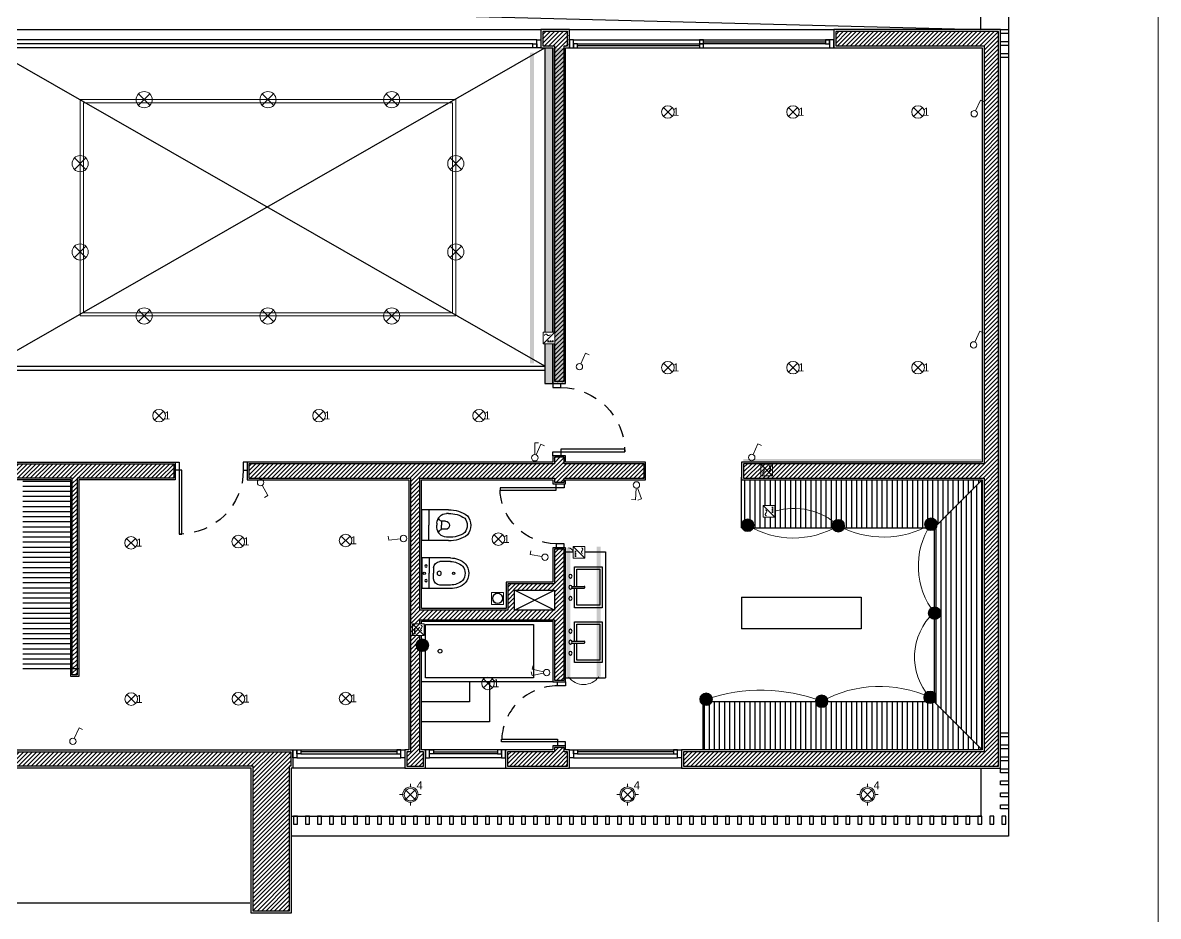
# Model space of a CAD drawing. Header units: millimetres. Extents: x 430 to 1353, y -204 to 152.
# Drawn here: x 489.11 to 503.3, y -59.44 to -48.27 of the extents above; entities that cross this region are included whole.
import ezdxf

# ---------------------------------------------------------------- set-up
doc = ezdxf.new("R2010")
doc.units = ezdxf.units.MM
doc.linetypes.add('DASHED', pattern=[0.3, 0.17, -0.13])
doc.layers.get('0').update_dxf_attribs({"color": 250})
for name, color, linetype in [('AR - Carpinteria', 252, 'Continuous'), ('AR - Equipamiento Fijo', 252, 'Continuous'), ('AR - Ht', 252, 'Continuous'), ('AR - Proyeccion', 252, 'DASHED'), ('AR - Vista 05', 252, 'Continuous'), ('AR - Vista 1', 252, 'Continuous'), ('AR - Vista 4', 252, 'Continuous'), ('AR_Vista 1', 252, 'Continuous')]:
    doc.layers.add(name, color=color, linetype=linetype)
for name, color, linetype, lineweight in [('ND-Apliques', 1, 'Continuous', 15), ('ND-GLOBAL_Notas', 252, 'Continuous', 9), ('ND-IUG- Cable led', 1, 'Continuous', 13), ('ND-Llaves', 92, 'Continuous', 9)]:
    doc.layers.add(name, color=color, linetype=linetype, lineweight=lineweight)
doc.styles.add('IMPLANTACION', font='arial.ttf', dxfattribs={"height": 0.3})

# ---------------------------------------------------------------- blocks, each defined once
blk = doc.blocks.new('Aplique_ext_caja 7x7')
for p, q in [((-0.056, 0.056), (0.056, -0.056)), ((-0.056, -0.056), (0.056, 0.056))]:
    blk.add_line(p, q)
blk.add_circle((0, 0), 0.0786)
blk = doc.blocks.new('*U468')
blk.add_blockref('Aplique_ext_caja 7x7', (0, 0))
at = {"insert": (0.063, 0.052), "char_height": 0.1, "attachment_point": 1, "style": 'IMPLANTACION'}
blk.add_mtext_dynamic_manual_height_columns('1', width=0.08011, gutter_width=0.558, heights=[0], dxfattribs=at)
blk = doc.blocks.new('*U469')
blk.add_blockref('Aplique_ext_caja 7x7', (0, 0))
at = {"insert": (0.063, 0.052), "char_height": 0.1, "attachment_point": 1, "style": 'IMPLANTACION'}
blk.add_mtext_dynamic_manual_height_columns('1', width=0.08011, gutter_width=0.558, heights=[0], dxfattribs=at)
blk = doc.blocks.new('*U470')
blk.add_blockref('Aplique_ext_caja 7x7', (0, 0))
at = {"insert": (0.063, 0.052), "char_height": 0.1, "attachment_point": 1, "style": 'IMPLANTACION'}
blk.add_mtext_dynamic_manual_height_columns('1', width=0.08011, gutter_width=0.558, heights=[0], dxfattribs=at)
blk = doc.blocks.new('*U471')
blk.add_blockref('Aplique_ext_caja 7x7', (0, 0))
at = {"insert": (0.063, 0.052), "char_height": 0.1, "attachment_point": 1, "style": 'IMPLANTACION'}
blk.add_mtext_dynamic_manual_height_columns('1', width=0.08011, gutter_width=0.558, heights=[0], dxfattribs=at)
blk = doc.blocks.new('*U441')
blk.add_blockref('Aplique_ext_caja 7x7', (0, 0))
at = {"insert": (0.063, 0.052), "char_height": 0.1, "attachment_point": 1, "style": 'IMPLANTACION'}
blk.add_mtext_dynamic_manual_height_columns('1', width=0.08011, gutter_width=0.558, heights=[0], dxfattribs=at)
blk = doc.blocks.new('*U442')
blk.add_blockref('Aplique_ext_caja 7x7', (0, 0))
at = {"insert": (0.063, 0.052), "char_height": 0.1, "attachment_point": 1, "style": 'IMPLANTACION'}
blk.add_mtext_dynamic_manual_height_columns('1', width=0.08011, gutter_width=0.558, heights=[0], dxfattribs=at)
blk = doc.blocks.new('*U443')
blk.add_blockref('Aplique_ext_caja 7x7', (0, 0))
at = {"insert": (0.063, 0.052), "char_height": 0.1, "attachment_point": 1, "style": 'IMPLANTACION'}
blk.add_mtext_dynamic_manual_height_columns('1', width=0.08011, gutter_width=0.558, heights=[0], dxfattribs=at)
blk = doc.blocks.new('Apl_piso_al_cielo')
h = blk.add_hatch(color=256)
h.dxf.hatch_style = 1
h.paths.add_polyline_path([(499.264, 165.259, 1), (499.107, 165.259, 1)])
blk.add_circle((499.185, 165.259), 0.0786)
blk = doc.blocks.new('*U444')
blk.add_blockref('Aplique_ext_caja 7x7', (0, 0))
at = {"insert": (0.063, 0.052), "char_height": 0.1, "attachment_point": 1, "style": 'IMPLANTACION'}
blk.add_mtext_dynamic_manual_height_columns('1', width=0.08011, gutter_width=0.558, heights=[0], dxfattribs=at)
blk = doc.blocks.new('*U445')
blk.add_blockref('Aplique_ext_caja 7x7', (0, 0))
at = {"insert": (0.063, 0.052), "char_height": 0.1, "attachment_point": 1, "style": 'IMPLANTACION'}
blk.add_mtext_dynamic_manual_height_columns('1', width=0.08011, gutter_width=0.558, heights=[0], dxfattribs=at)
blk = doc.blocks.new('*U446')
blk.add_blockref('Aplique_ext_caja 7x7', (0, 0))
at = {"insert": (0.063, 0.052), "char_height": 0.1, "attachment_point": 1, "style": 'IMPLANTACION'}
blk.add_mtext_dynamic_manual_height_columns('1', width=0.08011, gutter_width=0.558, heights=[0], dxfattribs=at)
blk = doc.blocks.new('*U447')
blk.add_blockref('Aplique_ext_caja 7x7', (0, 0))
at = {"insert": (0.063, 0.052), "char_height": 0.1, "attachment_point": 1, "style": 'IMPLANTACION'}
blk.add_mtext_dynamic_manual_height_columns('1', width=0.08011, gutter_width=0.558, heights=[0], dxfattribs=at)
blk = doc.blocks.new('*U448')
blk.add_blockref('Aplique_ext_caja 7x7', (0, 0))
at = {"insert": (0.063, 0.052), "char_height": 0.1, "attachment_point": 1, "style": 'IMPLANTACION'}
blk.add_mtext_dynamic_manual_height_columns('1', width=0.08011, gutter_width=0.558, heights=[0], dxfattribs=at)
blk = doc.blocks.new('*U449')
blk.add_blockref('Aplique_ext_caja 7x7', (0, 0))
at = {"insert": (0.063, 0.052), "char_height": 0.1, "attachment_point": 1, "style": 'IMPLANTACION'}
blk.add_mtext_dynamic_manual_height_columns('1', width=0.08011, gutter_width=0.558, heights=[0], dxfattribs=at)
blk = doc.blocks.new('Dicro 2')
for p, q in [((-0.071, 0.071), (0.071, -0.071)), ((-0.071, -0.071), (0.071, 0.071))]:
    blk.add_line(p, q)
blk.add_circle((0, 0), 0.101)
blk = doc.blocks.new('*U408')
blk.add_blockref('Aplique_ext_caja 7x7', (0, 0))
at = {"insert": (0.063, 0.052), "char_height": 0.1, "attachment_point": 1, "style": 'IMPLANTACION'}
blk.add_mtext_dynamic_manual_height_columns('1', width=0.08011, gutter_width=0.558, heights=[0], dxfattribs=at)
blk = doc.blocks.new('*U409')
blk.add_blockref('Aplique_ext_caja 7x7', (0, 0))
at = {"insert": (0.063, 0.052), "char_height": 0.1, "attachment_point": 1, "style": 'IMPLANTACION'}
blk.add_mtext_dynamic_manual_height_columns('1', width=0.08011, gutter_width=0.558, heights=[0], dxfattribs=at)
blk = doc.blocks.new('Fuente')
blk.add_wipeout([(0, 0.201), (0.201, 0.201), (0.201, 0), (0, 0)])
at = {"lineweight": 9}
for p, q in [((0, 0), (0.201, 0.201)), ((0.076, 0.049), (0.099, 0.049)), ((0.076, 0.035), (0.179, 0.035)), ((0.116, 0.049), (0.139, 0.049)), ((0.155, 0.049), (0.179, 0.049))]:
    blk.add_line(p, q, dxfattribs=at)
blk.add_lwpolyline([(0, 0.201), (0.201, 0.201), (0.201, 0), (0, 0)], close=True, dxfattribs=at)
blk.add_lwpolyline([(0.123, 0.161, -0.62928), (0.073, 0.153, 0.691702), (0.023, 0.144)], format="xyb", dxfattribs=at)
blk = doc.blocks.new('Extracttor_de_aire')
for p, q in [((0, 0), (0, 0.15)), ((0, 0.15), (0.15, 0.15)), ((0.15, 0), (0.15, 0.15)), ((0.15, 0), (0, 0))]:
    blk.add_line(p, q)
for radius in [0.0649, 0.0607]:
    blk.add_circle((0.075, 0.075), radius)
blk = doc.blocks.new('Llave_1_punto')
blk.add_lwpolyline([(0.017, 0.106), (0.077, 0.24), (0.121, 0.22)])
blk.add_circle((0, 0.07), 0.04)
blk = doc.blocks.new('Llave_2_puntos')
for points in [[(0, 0.11), (0, 0.256), (0.048, 0.256)], [(0.017, 0.106), (0.077, 0.24), (0.121, 0.22)]]:
    blk.add_lwpolyline(points)
blk.add_circle((0, 0.07), 0.04)
blk = doc.blocks.new('*U370')
blk.add_blockref('Aplique_ext_caja 7x7', (0, 0))
at = {"insert": (0.063, 0.052), "char_height": 0.1, "attachment_point": 1, "style": 'IMPLANTACION'}
blk.add_mtext_dynamic_manual_height_columns('1', width=0.08011, gutter_width=0.558, heights=[0], dxfattribs=at)
blk = doc.blocks.new('*U371')
blk.add_blockref('Aplique_ext_caja 7x7', (0, 0))
at = {"insert": (0.063, 0.052), "char_height": 0.1, "attachment_point": 1, "style": 'IMPLANTACION'}
blk.add_mtext_dynamic_manual_height_columns('1', width=0.08011, gutter_width=0.558, heights=[0], dxfattribs=at)
blk = doc.blocks.new('bacha')
for p, q in [((519.809, 72.68), (519.809, 72.832)), ((519.833, 72.68), (519.833, 72.832))]:
    blk.add_line(p, q)
for points in [[(519.809, 72.711), (519.565, 72.711), (519.565, 73.058), (520.076, 73.058), (520.076, 72.711), (519.833, 72.711)], [(519.809, 72.741), (519.595, 72.741), (519.595, 73.028), (520.046, 73.028), (520.046, 72.741), (519.833, 72.741)]]:
    blk.add_lwpolyline(points)
blk.add_arc((519.821, 72.831), 0.0121, 5.5464, 174.4536)
at = {"extrusion": (0, 0, -1)}
for centre in [(519.683, 72.661), (519.821, 72.661), (519.959, 72.661)]:
    blk.add_ellipse(centre, major_axis=(0.0235, 0), ratio=0.85, start_param=3.141593, end_param=9.424778, dxfattribs=at)
blk = doc.blocks.new('INOD3-VS')
for p, q in [((-0.19, 0), (0.19, 0)), ((-0.19, -0.334), (-0.19, 0)), ((0.19, -0.334), (0.19, 0)), ((-0.19, -0.09), (0, -0.09)), ((0.19, -0.09), (0, -0.09)), ((-0.05, -0.297), (-0.05, -0.247)), ((-0.05, -0.247), (0, -0.247)), ((-0.028, -0.19), (0, -0.19)), ((0.028, -0.19), (0, -0.19)), ((0.05, -0.247), (0, -0.247)), ((0.05, -0.297), (0.05, -0.247)), ((-0.145, -0.334), (-0.145, -0.307)), ((0.145, -0.334), (0.145, -0.307))]:
    blk.add_line(p, q)
for centre, radius, start, end in [((-0.028, -0.307), 0.117, 90, 180), ((-0.095, -0.259), 0.0464, 14.8851, 92.9268), ((0.028, -0.307), 0.117, 0, 90), ((0.095, -0.259), 0.0464, 87.0732, 165.1149), ((0.195, -0.344), 0.385, 178.5208, 215.4085), ((0.198, -0.345), 0.343, 178.2465, 213.5506), ((0, -0.297), 0.05, 180, 270), ((0, -0.297), 0.05, 270, 0), ((-0.127, -0.365), 0.274, 321.8101, 6.3928), ((-0.192, -0.345), 0.383, 324.4734, 1.5973), ((0, -0.419), 0.145, 232.619, 270), ((0, -0.419), 0.145, 270, 307.381), ((0, -0.419), 0.19, 231.2469, 270), ((0, -0.419), 0.19, 270, 308.7531)]:
    blk.add_arc(centre, radius, start, end)
blk = doc.blocks.new('*U492')
blk.add_lwpolyline([(0.05, 0.1), (0.05, 0.8), (0.083, 0.8), (0.083, 0.1)], close=True)
for points in [[(0, 0), (0.05, 0), (0.05, 0.1), (0, 0.1)], [(0.8, 0), (0.75, 0), (0.75, 0.1), (0.8, 0.1)]]:
    blk.add_lwpolyline(points)
at = {"color": 8, "linetype": 'DASHED'}
blk.add_arc((0.05, 0.1), 0.7, 360, 90, dxfattribs=at)
blk = doc.blocks.new('BIDE2-VS')
for p, q in [((-0.19, 0), (0.19, 0)), ((-0.19, -0.354), (-0.19, 0)), ((0.19, -0.354), (0.19, 0)), ((-0.19, -0.09), (0, -0.09)), ((0.19, -0.09), (0, -0.09)), ((-0.145, -0.354), (-0.145, -0.224)), ((-0.067, -0.146), (0, -0.146)), ((0.067, -0.146), (0, -0.146)), ((0.145, -0.354), (0.145, -0.224)), ((-0.145, -0.354), (-0.145, -0.327))]:
    blk.add_line(p, q)
for centre, radius in [((-0.09, -0.052), 0.015), ((0.09, -0.052), 0.015), ((0, -0.215), 0.026)]:
    blk.add_circle(centre, radius)
for centre, radius, start, end in [((0, -0.03), 0.015, 90, 270), ((0, -0.03), 0.015, 270, 90), ((-0.067, -0.224), 0.0781, 90, 180), ((0.067, -0.224), 0.0781, 0, 90), ((0.084, -0.354), 0.274, 180, 222.2256), ((0.084, -0.354), 0.229, 180, 221.3159), ((0, -0.393), 0.015, 90, 270), ((0, -0.393), 0.015, 270, 90), ((-0.084, -0.354), 0.229, 318.6841, 0), ((-0.084, -0.354), 0.274, 317.7744, 0), ((0, -0.39), 0.19, 231.2469, 270), ((0, -0.39), 0.145, 232.619, 270), ((0, -0.39), 0.145, 270, 307.381), ((0, -0.39), 0.19, 270, 308.7531)]:
    blk.add_arc(centre, radius, start, end)
blk = doc.blocks.new('*U491')
blk.add_lwpolyline([(0.05, 0.1), (0.05, 0.9), (0.083, 0.9), (0.083, 0.1)], close=True)
for points in [[(0, 0), (0.05, 0), (0.05, 0.1), (0, 0.1)], [(0.9, 0), (0.85, 0), (0.85, 0.1), (0.9, 0.1)]]:
    blk.add_lwpolyline(points)
at = {"color": 8, "linetype": 'DASHED'}
blk.add_arc((0.05, 0.1), 0.8, 360, 90, dxfattribs=at)
blk = doc.blocks.new('*U295')
at = {"color": 8}
blk.add_line((1.3, 0.025), (0.1, 0.025), dxfattribs=at)
at = {"layer": 'AR - Carpinteria'}
for p, q in [((0.05, 0.1), (1.35, 0.1)), ((0.05, 0), (1.35, 0)), ((0.1, 0.05), (1.3, 0.05))]:
    blk.add_line(p, q, dxfattribs=at)
for points in [[(0, 0), (0.05, 0), (0.05, 0.1), (0, 0.1)], [(0.05, 0), (0.1, 0), (0.1, 0.05), (0.05, 0.05)], [(1.35, 0), (1.3, 0), (1.3, 0.05), (1.35, 0.05)], [(1.35, 0), (1.4, 0), (1.4, 0.1), (1.35, 0.1)]]:
    blk.add_lwpolyline(points, close=True, dxfattribs=at)
blk = doc.blocks.new('*U494')
at = {"color": 8}
for p, q in [((1.625, 0.025), (0.1, 0.025)), ((1.675, 0.075), (3.2, 0.075))]:
    blk.add_line(p, q, dxfattribs=at)
at = {"layer": 'AR - Carpinteria'}
for p, q in [((0.05, 0.1), (3.25, 0.1)), ((0.05, 0), (3.25, 0)), ((0.1, 0.05), (1.625, 0.05)), ((3.2, 0.05), (1.675, 0.05))]:
    blk.add_line(p, q, dxfattribs=at)
for points in [[(0, 0), (0.05, 0), (0.05, 0.1), (0, 0.1)], [(0.05, 0), (0.1, 0), (0.1, 0.05), (0.05, 0.05)], [(1.675, 0.1), (1.625, 0.1), (1.625, 0.05), (1.675, 0.05)], [(1.625, 0), (1.675, 0), (1.675, 0.05), (1.625, 0.05)], [(3.25, 0.1), (3.2, 0.1), (3.2, 0.05), (3.25, 0.05)], [(3.25, 0), (3.3, 0), (3.3, 0.1), (3.25, 0.1)]]:
    blk.add_lwpolyline(points, close=True, dxfattribs=at)
blk = doc.blocks.new('*U496')
at = {"color": 8}
blk.add_line((0.9, 0.025), (0.1, 0.025), dxfattribs=at)
at = {"layer": 'AR - Carpinteria'}
for p, q in [((0.05, 0.1), (0.95, 0.1)), ((0.05, 0), (0.95, 0)), ((0.1, 0.05), (0.9, 0.05))]:
    blk.add_line(p, q, dxfattribs=at)
for points in [[(0, 0), (0.05, 0), (0.05, 0.1), (0, 0.1)], [(0.05, 0), (0.1, 0), (0.1, 0.05), (0.05, 0.05)], [(0.95, 0), (0.9, 0), (0.9, 0.05), (0.95, 0.05)], [(0.95, 0), (1, 0), (1, 0.1), (0.95, 0.1)]]:
    blk.add_lwpolyline(points, close=True, dxfattribs=at)
blk = doc.blocks.new('planta alta')
at = {"layer": 'AR - Equipamiento Fijo', "transparency": 33554585}
h = blk.add_hatch(dxfattribs=at)
h.set_pattern_fill('ANSI31', color=256, scale=0.02, angle=315)
h.set_pattern_definition([(0, (-553.808214, -51.777135), (1e-17, 0.0635), [])])
h.paths.add_polyline_path([(10.52, 10.805), (9.92, 10.805), (9.92, 7.43), (10.52, 7.43)])
h.paths.add_polyline_path([(12.01, 10.805), (11.41, 10.805), (11.41, 8.44), (12.01, 8.44)])
at = {"layer": 'AR - Equipamiento Fijo', "linetype": 'ByBlock', "transparency": 33554585}
h = blk.add_hatch(dxfattribs=at)
h.set_pattern_fill('ANSI31,_O', color=256, scale=0.02, angle=45)
h.set_pattern_definition([(90, (-553.808214, -51.777135), (-0.0635, 0), [])])
h.paths.add_polyline_path([(22.8, 10.205), (23.4, 10.805), (20.395, 10.805), (20.395, 10.205)])
h.paths.add_polyline_path([(19.915, 8.03), (19.915, 7.44), (23.4, 7.43), (22.8, 8.03)])
h = blk.add_hatch(dxfattribs=at)
h.set_pattern_fill('ANSI31,_O', color=256, scale=0.02, angle=45)
h.set_pattern_definition([(90, (-643.2418, -51.777135), (-0.0635, 0), [])])
h.paths.add_polyline_path([(23.4, 10.805), (22.8, 10.205), (22.8, 8.03), (23.4, 7.43)])
at = {"layer": 'AR - Ht', "transparency": 33554511}
h = blk.add_hatch(color=256, dxfattribs=at)
h.dxf.hatch_style = 1
h.paths.add_polyline_path([(18.195, 15.97), (18.195, 16.2), (17.935, 16.2), (17.935, 15.97), (17.935, 12.005), (18.035, 12.005), (18.195, 12.005)])
at = {"layer": 'AR - Carpinteria'}
for p, q in [((11.035, 16.43), (17.895, 16.43)), ((18.24, 16.43), (21.545, 16.43)), ((17.835, 16.3), (11.085, 16.3)), ((17.835, 16.2), (11.095, 16.2)), ((17.785, 16.25), (11.135, 16.25)), ((18.055, 9.175), (17.555, 9.425)), ((17.555, 9.175), (18.055, 9.425)), ((16.185, 7.2), (14.765, 7.2)), ((16.445, 7.2), (17.445, 7.2)), ((19.645, 7.2), (18.245, 7.2))]:
    blk.add_line(p, q, dxfattribs=at)
for points in [[(17.835, 16.2), (17.785, 16.2), (17.785, 16.25), (17.835, 16.25)], [(17.885, 16.2), (17.835, 16.2), (17.835, 16.3), (17.885, 16.3)]]:
    blk.add_lwpolyline(points, close=True, dxfattribs=at)
at = {"layer": 'AR - Equipamiento Fijo', "linetype": 'ByBlock'}
for p, q in [((20.395, 10.205), (20.395, 10.835)), ((22.8, 10.205), (23.4, 10.805)), ((19.915, 7.43), (19.915, 8.03)), ((22.8, 8.03), (23.4, 7.43))]:
    blk.add_line(p, q, dxfattribs=at)
at = {"layer": 'AR - Equipamiento Fijo'}
for p, q in [((18.195, 9.905), (18.695, 9.905)), ((18.695, 9.905), (18.695, 8.33)), ((12.11, 8.44), (11.41, 8.44)), ((18.195, 8.33), (18.695, 8.33))]:
    blk.add_line(p, q, dxfattribs=at)
at = {"layer": 'AR - Equipamiento Fijo', "linetype": 'ByBlock', "transparency": 33554585}
blk.add_line((20.395, 9.335), (20.395, 8.94), dxfattribs=at)
at = {"layer": 'AR - Equipamiento Fijo', "linetype": 'ByBlock'}
blk.add_lwpolyline([(20.395, 10.205), (22.8, 10.205), (22.8, 8.03), (19.915, 8.03)], dxfattribs=at)
at = {"layer": 'AR - Equipamiento Fijo', "linetype": 'ByBlock', "transparency": 33554585}
blk.add_lwpolyline([(20.395, 9.335), (21.89, 9.335), (21.89, 8.94), (20.395, 8.94)], dxfattribs=at)
at = {"layer": 'AR - Equipamiento Fijo'}
blk.add_circle((16.626, 8.662), 0.0237, dxfattribs=at)
at = {"layer": 'AR - Proyeccion', "ltscale": 20}
blk.add_lwpolyline([(14.25, 5.515), (-0.1, 5.515), (-0.1, 17.28), (23.73, 17.28), (23.73, 6.35), (14.765, 6.35)], dxfattribs=at)
at = {"layer": 'AR - Vista 05'}
for p, q in [((12.11, 10.805), (12.11, 8.44)), ((18.035, 8.28), (16.395, 8.28))]:
    blk.add_line(p, q, dxfattribs=at)
for points in [[(18.195, 12.111), (18.195, 16.2), (18.245, 16.2), (18.245, 16.43), (17.885, 16.43), (17.885, 16.2), (18.035, 16.2), (18.035, 12.005), (18.195, 12.005), (18.195, 12.115)], [(18.195, 11.025), (18.195, 11.105), (18.035, 11.105), (18.035, 11.025), (14.217, 11.025), (14.217, 10.805), (16.235, 10.805), (16.235, 7.43), (16.185, 7.43), (16.185, 7.2), (16.445, 7.2), (16.445, 7.43), (16.395, 7.43), (16.395, 9.035), (18.035, 9.035), (18.035, 8.28), (18.195, 8.28), (18.195, 9.955), (18.035, 9.955), (18.035, 9.525), (17.454, 9.525), (17.454, 9.195), (16.395, 9.195), (16.395, 10.805), (18.035, 10.805), (18.035, 10.755), (18.195, 10.755), (18.195, 10.805), (19.195, 10.805), (19.195, 11.025), (18.195, 11.025)], [(14.265, 7.2), (9.7, 7.2), (9.7, 7.43), (9.76, 7.43), (9.76, 11.025), (11.378, 11.025), (13.317, 11.025), (13.317, 10.805), (12.11, 10.805), (12.11, 8.347), (12.01, 8.347), (12.01, 10.805), (10.588, 10.805), (9.92, 10.805), (9.92, 7.43), (14.785, 7.43), (14.785, 7.2), (14.765, 7.2), (14.765, 5.39), (14.265, 5.39), (14.265, 7.2)], [(16.995, 8.28), (16.995, 8.03), (16.395, 8.03)], [(17.245, 8.28), (17.245, 7.78), (16.395, 7.78)]]:
    blk.add_lwpolyline(points, dxfattribs=at)
for points in [[(20.395, 10.805), (23.4, 10.805), (23.4, 7.43), (19.645, 7.43), (19.645, 7.2), (23.63, 7.2), (23.63, 16.43), (21.545, 16.43), (21.545, 16.2), (23.4, 16.2), (23.4, 11.025), (20.395, 11.025)], [(16.445, 8.997), (17.795, 8.997), (17.795, 8.327), (16.445, 8.327)], [(17.445, 7.2), (18.245, 7.2), (18.245, 7.43), (18.195, 7.43), (18.195, 7.48), (18.035, 7.48), (18.035, 7.43), (17.445, 7.43)]]:
    blk.add_lwpolyline(points, close=True, dxfattribs=at)
at = {"layer": 'AR - Vista 1'}
for p, q in [((17.495, 6.6), (17.495, 6.5)), ((17.545, 6.5), (17.545, 6.6)), ((19.295, 6.6), (19.295, 6.5)), ((19.345, 6.5), (19.345, 6.6)), ((21.095, 6.6), (21.095, 6.5)), ((21.145, 6.5), (21.145, 6.6)), ((22.895, 6.6), (22.895, 6.5)), ((22.945, 6.5), (22.945, 6.6)), ((23.195, 6.6), (23.195, 6.5)), ((23.245, 6.5), (23.245, 6.6))]:
    blk.add_line(p, q, dxfattribs=at)
for points in [[(18.23, 17.28), (23.73, 17.28), (23.73, 6.35), (14.765, 6.35)], [(0.15, 16.43), (0.15, 17.03), (23.38, 17.03), (23.38, 16.43)], [(14.765, 6.6), (23.39, 6.6), (23.39, 7.2)]]:
    blk.add_lwpolyline(points, dxfattribs=at)
for points in [[(23.63, 16.38), (23.63, 16.43), (23.73, 16.43), (23.73, 16.38)], [(23.63, 16.23), (23.63, 16.28), (23.73, 16.28), (23.73, 16.23)], [(23.63, 16.08), (23.63, 16.13), (23.73, 16.13), (23.73, 16.08)], [(23.63, 7.59), (23.63, 7.64), (23.73, 7.64), (23.73, 7.59)], [(23.63, 7.44), (23.63, 7.49), (23.73, 7.49), (23.73, 7.44)], [(23.63, 7.29), (23.63, 7.34), (23.73, 7.34), (23.73, 7.29)], [(23.63, 7.14), (23.63, 7.19), (23.73, 7.19), (23.73, 7.14)], [(23.63, 6.99), (23.63, 7.04), (23.73, 7.04), (23.73, 6.99)], [(23.63, 6.84), (23.63, 6.89), (23.73, 6.89), (23.73, 6.84)], [(23.63, 6.69), (23.63, 6.74), (23.73, 6.74), (23.73, 6.69)], [(14.845, 6.6), (14.795, 6.6), (14.795, 6.5), (14.845, 6.5)], [(14.995, 6.6), (14.945, 6.6), (14.945, 6.5), (14.995, 6.5)], [(15.145, 6.6), (15.095, 6.6), (15.095, 6.5), (15.145, 6.5)], [(15.295, 6.6), (15.245, 6.6), (15.245, 6.5), (15.295, 6.5)], [(15.445, 6.6), (15.395, 6.6), (15.395, 6.5), (15.445, 6.5)], [(15.595, 6.6), (15.545, 6.6), (15.545, 6.5), (15.595, 6.5)], [(15.745, 6.6), (15.695, 6.6), (15.695, 6.5), (15.745, 6.5)], [(15.895, 6.6), (15.845, 6.6), (15.845, 6.5), (15.895, 6.5)], [(16.045, 6.6), (15.995, 6.6), (15.995, 6.5), (16.045, 6.5)], [(16.195, 6.6), (16.145, 6.6), (16.145, 6.5), (16.195, 6.5)], [(16.345, 6.6), (16.295, 6.6), (16.295, 6.5), (16.345, 6.5)], [(16.495, 6.6), (16.445, 6.6), (16.445, 6.5), (16.495, 6.5)], [(16.645, 6.6), (16.595, 6.6), (16.595, 6.5), (16.645, 6.5)], [(16.795, 6.6), (16.745, 6.6), (16.745, 6.5), (16.795, 6.5)], [(16.945, 6.6), (16.895, 6.6), (16.895, 6.5), (16.945, 6.5)], [(17.095, 6.6), (17.045, 6.6), (17.045, 6.5), (17.095, 6.5)], [(17.245, 6.6), (17.195, 6.6), (17.195, 6.5), (17.245, 6.5)], [(17.395, 6.6), (17.345, 6.6), (17.345, 6.5), (17.395, 6.5)], [(17.545, 6.6), (17.495, 6.6), (17.495, 6.5), (17.545, 6.5)], [(17.695, 6.6), (17.645, 6.6), (17.645, 6.5), (17.695, 6.5)], [(17.845, 6.6), (17.795, 6.6), (17.795, 6.5), (17.845, 6.5)], [(17.995, 6.6), (17.945, 6.6), (17.945, 6.5), (17.995, 6.5)], [(18.145, 6.6), (18.095, 6.6), (18.095, 6.5), (18.145, 6.5)], [(18.295, 6.6), (18.245, 6.6), (18.245, 6.5), (18.295, 6.5)], [(18.445, 6.6), (18.395, 6.6), (18.395, 6.5), (18.445, 6.5)], [(18.595, 6.6), (18.545, 6.6), (18.545, 6.5), (18.595, 6.5)], [(18.745, 6.6), (18.695, 6.6), (18.695, 6.5), (18.745, 6.5)], [(18.895, 6.6), (18.845, 6.6), (18.845, 6.5), (18.895, 6.5)], [(19.045, 6.6), (18.995, 6.6), (18.995, 6.5), (19.045, 6.5)], [(19.195, 6.6), (19.145, 6.6), (19.145, 6.5), (19.195, 6.5)], [(19.345, 6.6), (19.295, 6.6), (19.295, 6.5), (19.345, 6.5)], [(19.495, 6.6), (19.445, 6.6), (19.445, 6.5), (19.495, 6.5)], [(19.645, 6.6), (19.595, 6.6), (19.595, 6.5), (19.645, 6.5)], [(19.795, 6.6), (19.745, 6.6), (19.745, 6.5), (19.795, 6.5)], [(19.945, 6.6), (19.895, 6.6), (19.895, 6.5), (19.945, 6.5)], [(20.095, 6.6), (20.045, 6.6), (20.045, 6.5), (20.095, 6.5)], [(20.245, 6.6), (20.195, 6.6), (20.195, 6.5), (20.245, 6.5)], [(20.395, 6.6), (20.345, 6.6), (20.345, 6.5), (20.395, 6.5)], [(20.545, 6.6), (20.495, 6.6), (20.495, 6.5), (20.545, 6.5)], [(20.695, 6.6), (20.645, 6.6), (20.645, 6.5), (20.695, 6.5)], [(20.845, 6.6), (20.795, 6.6), (20.795, 6.5), (20.845, 6.5)], [(20.995, 6.6), (20.945, 6.6), (20.945, 6.5), (20.995, 6.5)], [(21.145, 6.6), (21.095, 6.6), (21.095, 6.5), (21.145, 6.5)], [(21.295, 6.6), (21.245, 6.6), (21.245, 6.5), (21.295, 6.5)], [(21.445, 6.6), (21.395, 6.6), (21.395, 6.5), (21.445, 6.5)], [(21.595, 6.6), (21.545, 6.6), (21.545, 6.5), (21.595, 6.5)], [(21.745, 6.6), (21.695, 6.6), (21.695, 6.5), (21.745, 6.5)], [(21.895, 6.6), (21.845, 6.6), (21.845, 6.5), (21.895, 6.5)], [(22.045, 6.6), (21.995, 6.6), (21.995, 6.5), (22.045, 6.5)], [(22.195, 6.6), (22.145, 6.6), (22.145, 6.5), (22.195, 6.5)], [(22.345, 6.6), (22.295, 6.6), (22.295, 6.5), (22.345, 6.5)], [(22.495, 6.6), (22.445, 6.6), (22.445, 6.5), (22.495, 6.5)], [(22.645, 6.6), (22.595, 6.6), (22.595, 6.5), (22.645, 6.5)], [(22.795, 6.6), (22.745, 6.6), (22.745, 6.5), (22.795, 6.5)], [(22.945, 6.6), (22.895, 6.6), (22.895, 6.5), (22.945, 6.5)], [(23.095, 6.6), (23.045, 6.6), (23.045, 6.5), (23.095, 6.5)], [(23.245, 6.6), (23.195, 6.6), (23.195, 6.5), (23.245, 6.5)], [(23.395, 6.6), (23.345, 6.6), (23.345, 6.5), (23.395, 6.5)], [(23.545, 6.6), (23.495, 6.6), (23.495, 6.5), (23.545, 6.5)], [(23.695, 6.6), (23.645, 6.6), (23.645, 6.5), (23.695, 6.5)]]:
    blk.add_lwpolyline(points, close=True, dxfattribs=at)
at = {"layer": 'AR - Vista 4'}
for p, q in [((16.395, 7.44), (16.395, 7.44)), ((16.395, 7.19), (16.395, 7.19))]:
    blk.add_line(p, q, dxfattribs=at)
for points in [[(18.175, 12.115), (18.175, 16.225), (18.22, 16.225), (18.22, 16.405), (17.91, 16.405), (17.91, 16.225), (18.055, 16.225), (18.055, 12.035), (18.175, 12.035)], [(20.42, 10.825), (23.425, 10.825), (23.425, 7.405), (19.67, 7.405), (19.67, 7.225), (23.605, 7.225), (23.605, 16.405), (21.57, 16.405), (21.57, 16.225), (23.425, 16.225), (23.425, 11.005), (20.42, 11.005)], [(18.175, 11.005), (18.175, 11.085), (18.055, 11.085), (18.055, 11.005), (14.237, 11.005), (14.237, 10.825), (16.255, 10.825), (16.255, 7.405), (16.21, 7.405), (16.21, 7.225), (16.42, 7.225), (16.42, 7.405), (16.375, 7.405), (16.375, 9.055), (18.055, 9.055), (18.055, 8.3), (18.175, 8.3), (18.175, 9.935), (18.055, 9.935), (18.055, 9.505), (17.474, 9.505), (17.474, 9.175), (16.375, 9.175), (16.375, 10.825), (18.055, 10.825), (18.055, 10.775), (18.175, 10.775), (18.175, 10.825), (19.175, 10.825), (19.175, 11.005)], [(14.29, 7.225), (9.726, 7.225), (9.726, 7.405), (9.78, 7.405), (9.78, 11.005), (11.378, 11.005), (13.297, 11.005), (13.297, 10.825), (12.09, 10.825), (12.09, 8.367), (12.03, 8.367), (12.03, 10.825), (9.9, 10.825), (9.9, 7.405), (14.76, 7.405), (14.76, 7.225), (14.74, 7.225), (14.74, 5.415), (14.29, 5.415)], [(18.055, 9.425), (18.055, 9.175), (17.555, 9.175), (17.555, 9.425)], [(17.47, 7.225), (18.22, 7.225), (18.22, 7.405), (18.175, 7.405), (18.175, 7.46), (18.055, 7.46), (18.055, 7.405), (17.47, 7.405)]]:
    blk.add_lwpolyline(points, close=True, dxfattribs=at)
blk.add_lwpolyline([(17.935, 16.2), (17.935, 12.005), (18.035, 12.005), (18.035, 16.2)], dxfattribs=at)
at = {"layer": 'AR_Vista 1'}
for p, q in [((0.15, 17.03), (23.38, 16.431)), ((17.935, 12.225), (10.995, 16.2)), ((10.995, 12.225), (17.935, 16.2)), ((10.995, 12.225), (17.935, 12.225)), ((10.995, 12.175), (17.935, 12.175))]:
    blk.add_line(p, q, dxfattribs=at)
at = {"layer": 'AR - Carpinteria'}
blk.add_blockref('*U494', (18.245, 16.2), dxfattribs=at)
for name, p, xscale, rotation in [('*U491', (18.035, 11.105), -1, 270), ('*U491', (13.317, 11.025), -1, 180), ('*U492', (18.175, 10.755), -1.000000000000011, 90), ('*U295', (14.785, 7.43), -1, 180), ('*U295', (18.245, 7.43), -1, 180)]:
    blk.add_blockref(name, p, dxfattribs=dict(at, xscale=xscale, rotation=rotation))
for name, p, rotation in [('*U492', (18.195, 7.48), 90), ('*U496', (17.445, 7.43), 180)]:
    blk.add_blockref(name, p, dxfattribs=dict(at, rotation=rotation))
at = {"layer": 'AR - Equipamiento Fijo', "xscale": -1.010000000000029, "yscale": 1.010000000000029, "zscale": 1.010000000000011, "rotation": 90}
for name, p in [('INOD3-VS', (16.395, 10.235)), ('BIDE2-VS', (16.398, 9.635))]:
    blk.add_blockref(name, p, dxfattribs=at)
at = {"layer": 'AR - Equipamiento Fijo', "rotation": 270}
for p in [(-54.406, 529.281), (-54.406, 528.595)]:
    blk.add_blockref('bacha', p, dxfattribs=at)
blk = doc.blocks.new('Aplique para techo exterior')
for p, q in [((-0.095, 0), (-0.135, 0)), ((-0.056, -0.056), (0.056, 0.056)), ((-0.056, 0.056), (0.056, -0.056)), ((0, 0.095), (0, 0.135)), ((0.095, 0), (0.135, 0)), ((0, -0.095), (0, -0.135))]:
    blk.add_line(p, q)
for radius in [0.0953, 0.0786]:
    blk.add_circle((0, 0), radius)
at = {"insert": (0.076, 0.167), "char_height": 0.1, "attachment_point": 1, "style": 'IMPLANTACION'}
blk.add_mtext_dynamic_manual_height_columns('4', width=0.07241, gutter_width=1.5, heights=[0], dxfattribs=at)

msp = doc.modelspace()

# ---------------------------------------------------------------- hatches: boundary and pattern name
at = {"layer": 'ND-Apliques'}
h = msp.add_hatch(color=256, dxfattribs=at)
h.dxf.hatch_style = 1
h.paths.add_polyline_path([(495.495, -52.53), (495.494, -48.649), (495.445, -48.649), (495.445, -52.53)])
h = msp.add_hatch(color=256, dxfattribs=at)
h.dxf.hatch_style = 1
h.paths.add_polyline_path([(501.084, -53.776), (498.113, -53.775), (498.113, -53.726), (501.084, -53.726)])
h = msp.add_hatch(color=256, dxfattribs=at)
h.dxf.hatch_style = 1
h.paths.add_polyline_path([(495.901, -56.453), (495.901, -54.831), (495.951, -54.831), (495.951, -56.453)])
h = msp.add_hatch(color=256, dxfattribs=at)
h.dxf.hatch_style = 1
h.paths.add_polyline_path([(496.28, -56.443), (496.28, -54.822), (496.33, -54.822), (496.33, -56.443)])

# ---------------------------------------------------------------- linework, layer by layer
for points in [[(489.824, -49.234), (494.518, -49.234), (494.518, -51.937), (489.824, -51.937)], [(489.864, -49.274), (494.478, -49.274), (494.478, -51.897), (489.864, -51.897)]]:
    msp.add_lwpolyline(points, close=True, dxfattribs=at)
at = {"layer": 'ND-GLOBAL_Notas'}
msp.add_lwpolyline([(475.634, -28.855), (503.298, -28.855), (503.298, -70.17), (475.634, -70.17)], close=True, dxfattribs=at)
at = {"layer": 'ND-IUG- Cable led', "lineweight": 9}
for centre, radius, start, end in [((498.738, -53.607), 1.105, 238.7914, 300.5104), ((499.861, -53.503), 1.197, 241.9751, 299.8467), ((501.249, -55.062), 0.95, 146.8755, 218.259), ((501.005, -56.199), 0.754, 132.4396, 222.0694), ((498.334, -58.764), 2.15, 69.3603, 108.6305), ((499.816, -58.071), 1.505, 65.3066, 118.784)]:
    msp.add_arc(centre, radius, start, end, dxfattribs=at)
at = {"layer": 'ND-IUG- Cable led'}
msp.add_arc((496.115, -56.309), 0.234, 216.9994, 324.0757, dxfattribs=at)

# ---------------------------------------------------------------- block references
at = {"layer": 'AR - Vista 05'}
msp.add_blockref('planta alta', (477.696, -64.788), dxfattribs=at)
at = {"layer": 'ND-Apliques'}
for name, p in [('Dicro 2', (490.624, -49.234)), ('*U468', (497.169, -49.388)), ('*U409', (498.733, -49.388)), ('*U469', (500.296, -49.388)), ('Dicro 2', (489.824, -50.034)), ('*U470', (497.169, -52.583)), ('*U408', (498.733, -52.583)), ('*U471', (500.296, -52.583)), ('*U441', (490.81, -53.183)), ('*U442', (492.81, -53.183)), ('*U443', (494.81, -53.183)), ('Apl_piso_al_cielo', (-1.02, -219.811)), ('Apl_piso_al_cielo', (0.113, -219.818)), ('Apl_piso_al_cielo', (1.271, -219.799)), ('*U444', (490.46, -54.772)), ('*U446', (491.8, -54.757)), ('*U445', (493.141, -54.743)), ('*U370', (495.051, -54.726)), ('Extracttor_de_aire', (494.966, -55.541)), ('Apl_piso_al_cielo', (1.317, -220.91)), ('Apl_piso_al_cielo', (-5.084, -221.311)), ('*U371', (494.921, -56.529)), ('Apl_piso_al_cielo', (1.26, -221.962)), ('*U447', (490.462, -56.725)), ('*U449', (491.802, -56.721)), ('*U448', (493.141, -56.717)), ('Apl_piso_al_cielo', (-1.538, -221.986)), ('Apl_piso_al_cielo', (-0.094, -222.011)), ('Aplique para techo exterior', (493.952, -57.918)), ('Aplique para techo exterior', (496.666, -57.918)), ('Aplique para techo exterior', (499.664, -57.918))]:
    msp.add_blockref(name, p, dxfattribs=at)
at = {"layer": 'ND-Apliques', "xscale": -1}
for p in [(492.171, -49.234), (493.718, -49.234), (494.518, -50.034), (492.171, -51.937)]:
    msp.add_blockref('Dicro 2', p, dxfattribs=at)
at = {"layer": 'ND-Apliques', "xscale": -1, "rotation": 180}
for p in [(489.824, -51.137), (490.624, -51.937)]:
    msp.add_blockref('Dicro 2', p, dxfattribs=at)
at = {"layer": 'ND-Apliques', "rotation": 180}
for p in [(494.518, -51.137), (493.718, -51.937)]:
    msp.add_blockref('Dicro 2', p, dxfattribs=at)
at = {"layer": 'ND-Llaves'}
for name, p in [('Llave_1_punto', (500.998, -49.48)), ('Llave_1_punto', (500.99, -52.369)), ('Llave_1_punto', (496.064, -52.641)), ('Llave_2_puntos', (495.506, -53.779)), ('Llave_1_punto', (489.733, -57.323))]:
    msp.add_blockref(name, p, dxfattribs=at)
for name, p, rotation in [('Llave_1_punto', (492.023, -53.976), 233.1081607326917), ('Llave_2_puntos', (496.752, -53.983), 200.2096055130777), ('Llave_1_punto', (493.926, -54.682), 120.7197553127587), ('Llave_1_punto', (495.701, -54.935), 104.2263966105015), ('Llave_2_puntos', (495.723, -56.38), 101.1158918615124)]:
    msp.add_blockref(name, p, dxfattribs=dict(at, rotation=rotation))

# ---------------------------------------------------------------- next in the draw order: block references
at = {"layer": 'ND-Apliques', "xscale": 0.7253991585020318, "yscale": 0.7253991585020318, "zscale": 0.7253991585020318}
msp.add_blockref('Fuente', (495.609, -52.284), dxfattribs=at)
at = {"layer": 'ND-Apliques', "xscale": 0.7253991585020317, "yscale": 0.7253991585020317, "zscale": 0.7253991585020317}
for p, rotation in [((498.475, -53.936), 90), ((498.507, -54.451), 90), ((495.985, -54.818), 270), ((493.977, -55.784), 270)]:
    msp.add_blockref('Fuente', p, dxfattribs=dict(at, rotation=rotation))

# ---------------------------------------------------------------- next in the draw order: hatches: boundary and pattern name
at = {"layer": 'AR - Ht', "transparency": 33554610}
h = msp.add_hatch(dxfattribs=at)
h.set_pattern_fill('ANSI31', color=256, scale=0.012)
h.set_pattern_definition([(45, (-183.55572, -116.5651), (-0.0269407684, 0.0269407684), [])])
h.paths.add_polyline_path([(477.901, -48.563), (477.951, -48.563), (477.951, -48.383), (477.936, -48.383), (477.721, -48.383), (477.721, -57.563), (477.931, -57.563), (478.004, -57.563), (478.004, -57.383), (477.901, -57.383), (477.901, -54.728), (478.711, -54.728), (478.711, -54.608), (477.901, -54.608), (477.901, -52.543), (479.551, -52.543), (479.551, -52.634), (479.671, -52.634), (479.671, -52.543), (480.311, -52.543), (480.311, -52.363), (479.691, -52.363), (477.901, -52.363)])
h.paths.add_polyline_path([(485.156, -48.383), (481.301, -48.383), (481.301, -48.563), (481.569, -48.563), (481.569, -51.413), (481.629, -51.413), (481.629, -48.563), (483.169, -48.563), (483.169, -52.363), (481.256, -52.363), (481.256, -52.543), (485.166, -52.543), (485.166, -52.363), (483.289, -52.363), (483.289, -48.563), (484.829, -48.563), (484.829, -51.413), (484.889, -51.413), (484.889, -48.563), (485.156, -48.563)])
h.paths.add_polyline_path([(488.671, -48.563), (488.716, -48.563), (488.716, -48.383), (488.506, -48.383), (488.506, -48.563), (488.551, -48.563), (488.551, -52.363), (486.006, -52.363), (486.006, -52.543), (488.671, -52.543)])
h.paths.add_polyline_path([(485.036, -53.783), (482.506, -53.783), (482.506, -53.963), (484.916, -53.963), (484.916, -57.383), (484.871, -57.383), (484.871, -57.563), (485.171, -57.563), (485.171, -57.383), (485.036, -57.383)])
h.paths.add_polyline_path([(481.566, -53.783), (479.671, -53.783), (479.671, -53.574), (479.551, -53.574), (479.551, -54.748), (479.551, -57.383), (479.454, -57.383), (479.454, -57.563), (481.521, -57.563), (481.521, -57.383), (479.671, -57.383), (479.671, -56.128), (480.221, -56.128), (480.221, -55.673), (479.671, -55.673), (479.671, -54.243), (480.221, -54.243), (480.221, -53.963), (481.566, -53.963)])
h.paths.add_polyline_path([(480.141, -53.963), (480.141, -54.163), (479.691, -54.163), (479.691, -53.963)], flags=16)
h.paths.add_polyline_path([(480.141, -55.753), (480.141, -56.048), (479.691, -56.048), (479.691, -55.753)], flags=16)
h.paths.add_polyline_path([(490.993, -53.783), (489.074, -53.783), (487.466, -53.783), (487.466, -57.383), (487.421, -57.383), (487.421, -57.563), (491.986, -57.563), (491.986, -59.373), (492.436, -59.373), (492.436, -57.568), (492.456, -57.568), (492.456, -57.383), (487.586, -57.383), (487.586, -53.963), (489.726, -53.963), (489.726, -56.421), (489.786, -56.421), (489.786, -53.963), (490.993, -53.963)])
h.paths.add_polyline_path([(496.871, -53.783), (495.871, -53.783), (495.871, -53.703), (495.751, -53.703), (495.751, -53.783), (491.933, -53.783), (491.933, -53.963), (493.951, -53.963), (493.951, -57.378), (493.906, -57.378), (493.906, -57.568), (494.116, -57.568), (494.116, -57.378), (494.071, -57.378), (494.071, -55.733), (495.751, -55.733), (495.751, -56.488), (495.871, -56.488), (495.871, -54.853), (495.751, -54.853), (495.751, -55.283), (495.171, -55.283), (495.171, -55.613), (494.071, -55.613), (494.071, -53.963), (495.751, -53.963), (495.751, -54.013), (495.871, -54.013), (495.871, -53.963), (496.871, -53.963)])
h.paths.add_polyline_path([(495.251, -55.363), (495.751, -55.363), (495.751, -55.613), (495.251, -55.613)], flags=16)
h.paths.add_polyline_path([(495.916, -57.383), (495.871, -57.383), (495.871, -57.328), (495.751, -57.328), (495.751, -57.38), (495.166, -57.38), (495.166, -57.563), (495.916, -57.563)], flags=17)
h.paths.add_polyline_path([(501.301, -48.383), (499.266, -48.383), (499.266, -48.563), (501.121, -48.563), (501.121, -53.783), (498.116, -53.783), (498.116, -53.963), (501.121, -53.963), (501.121, -57.383), (497.366, -57.383), (497.366, -57.563), (501.301, -57.563)])
h.paths.add_polyline_path([(495.921, -48.378), (495.601, -48.378), (495.601, -48.568), (495.751, -48.568), (495.751, -52.763), (495.871, -52.763), (495.871, -52.673), (495.871, -48.568), (495.921, -48.568)])

# ---------------------------------------------------------------- next in the draw order: linework, layer by layer
at = {"layer": 'ND-IUG- Cable led', "lineweight": 9}
msp.add_arc((498.746, -55.156), 0.814, 47.1556, 107.0209, dxfattribs=at)
at = {"layer": 'ND-IUG- Cable led'}
msp.add_arc((495.924, -54.897), 0.0615, 5.4547, 87.5228, dxfattribs=at)

# ---------------------------------------------------------------- next in the draw order: block references
at = {"layer": 'ND-Llaves'}
msp.add_blockref('Llave_1_punto', (498.217, -53.776), dxfattribs=at)

doc.saveas('drawing.dxf')
